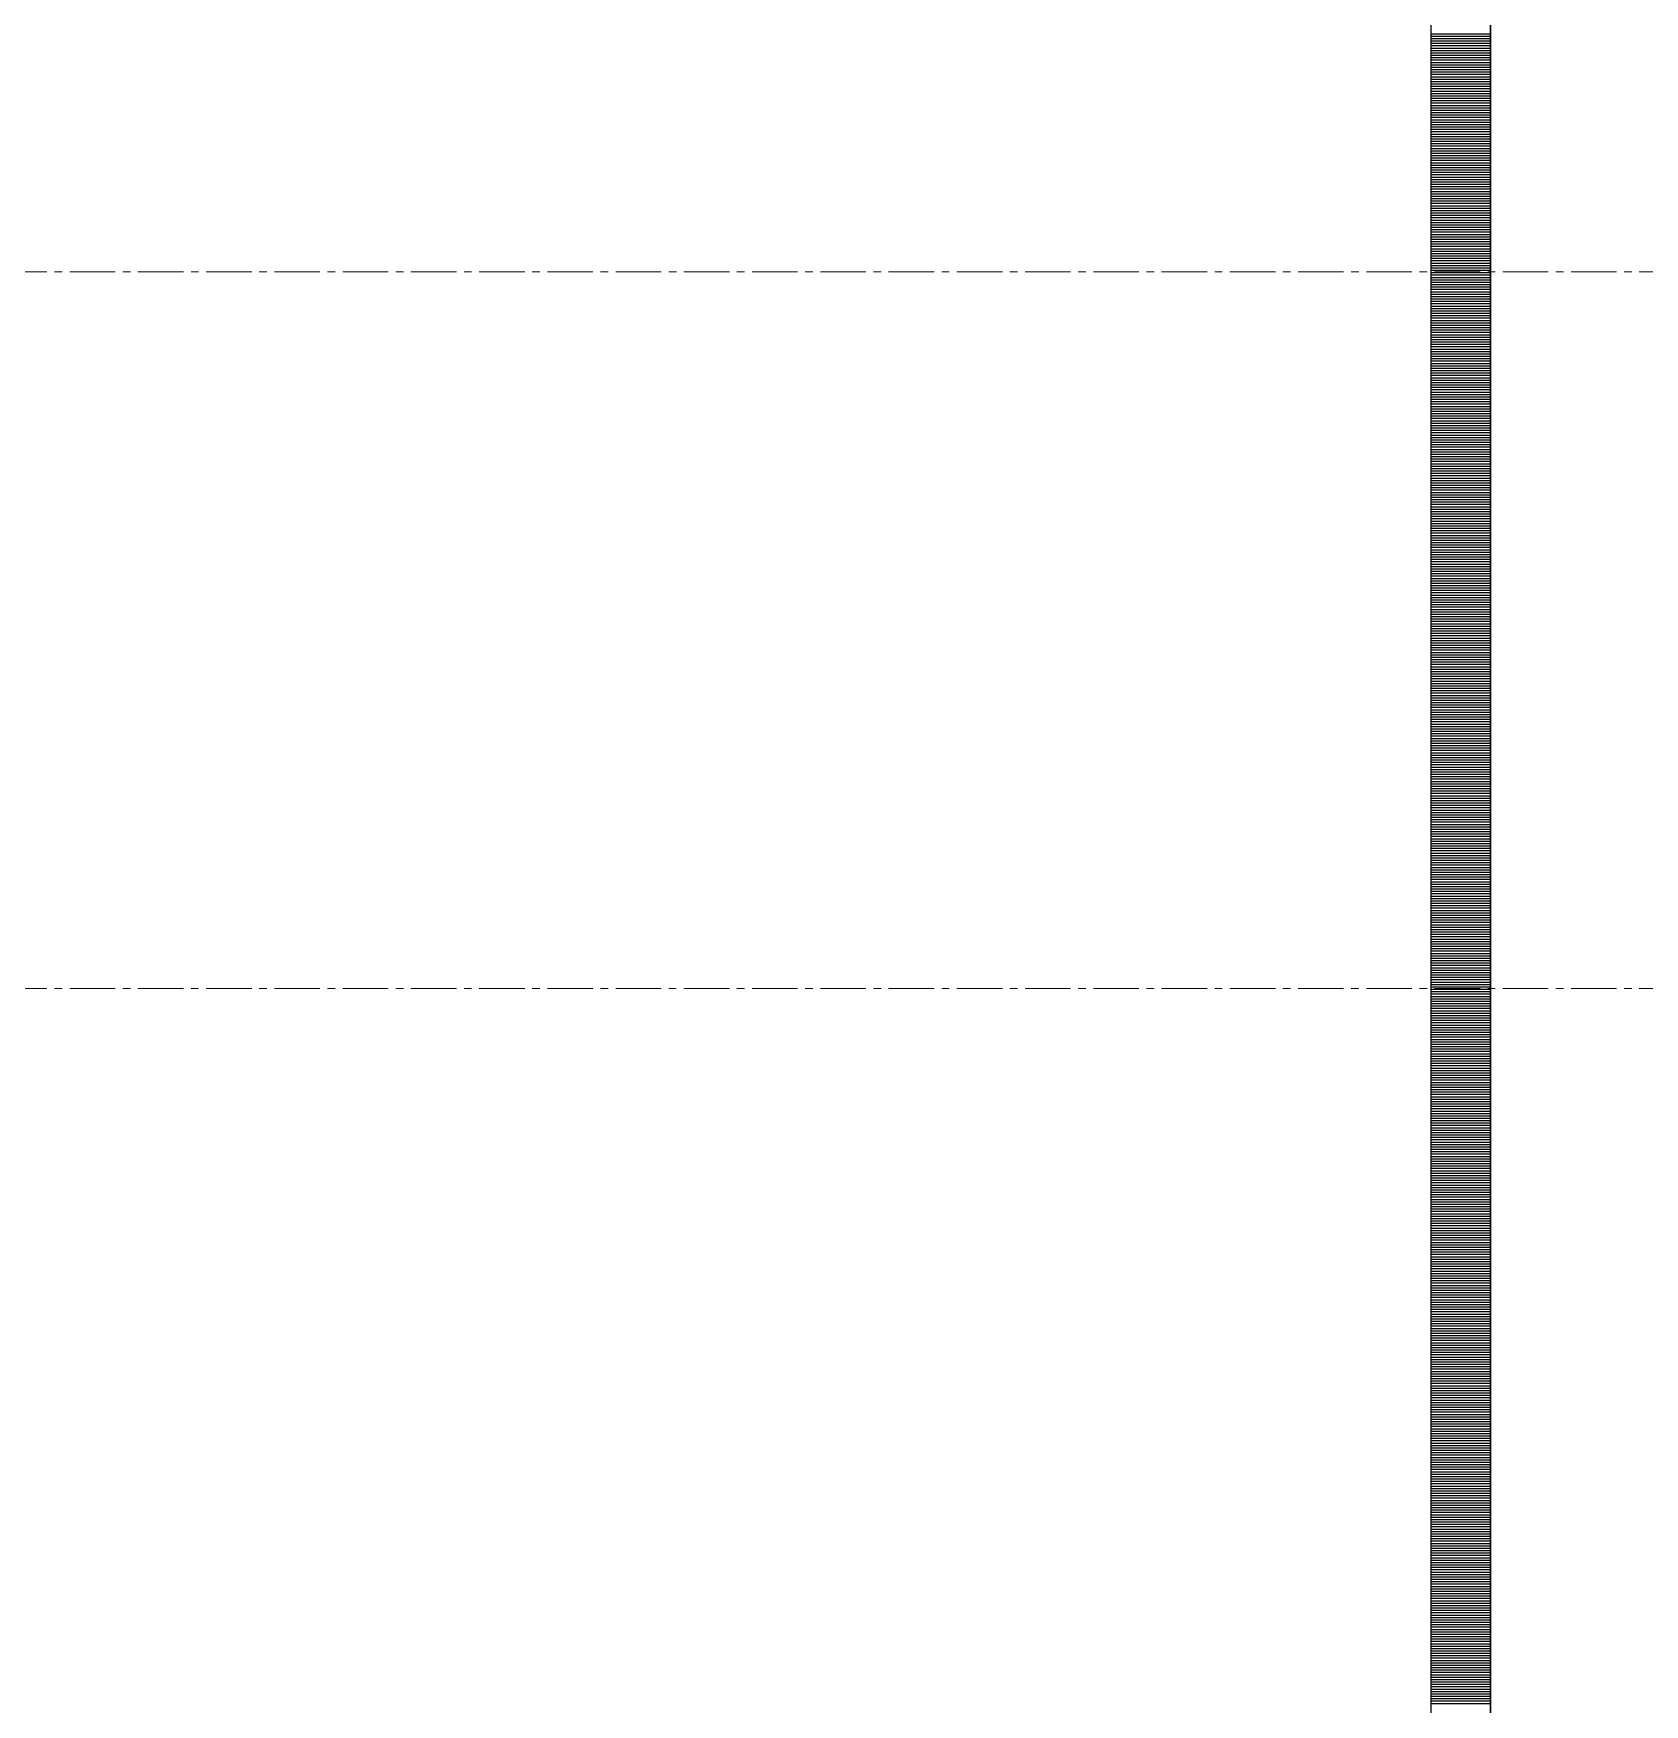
# Model space of a CAD drawing. Header units: millimetres. Extents: x -231292 to 573618, y -153144 to 564035.
# Drawn here: x 7963 to 8638, y 236667 to 237366 of the extents above; entities that cross this region are included whole.
import ezdxf

# ---------------------------------------------------------------- set-up
doc = ezdxf.new("R2010")
doc.units = ezdxf.units.MM
doc.linetypes.add('CENTER2', pattern=[28.575, 19.05, -3.175, 3.175, -3.175])
doc.layers.get('0').update_dxf_attribs({"color": 250})
for name, color, linetype, lineweight in [('АР_Тонкая', 250, 'Continuous', 5), ('АР_Штриховка', 250, 'Continuous', 0), ('РД_Оси_100', 250, 'Continuous', 0)]:
    doc.layers.add(name, color=color, linetype=linetype, lineweight=lineweight)

# ---------------------------------------------------------------- blocks, each defined once
blk = doc.blocks.new('оси_рен')
at = {"layer": 'РД_Оси_100', "color": 251, "linetype": 'CENTER2', "true_color": 0x636466}
for points in [[(1225207.916, 186613.25), (1190197.958, 186613.25), (1189697.958, 186763.25)], [(1225207.916, 186313.25), (1190197.958, 186313.25), (1189697.958, 186163.25)]]:
    blk.add_lwpolyline(points, dxfattribs=at)

msp = doc.modelspace()

# ---------------------------------------------------------------- linework, layer by layer
at = {"layer": 'АР_Тонкая', "color": 18, "linetype": 'Continuous', "lineweight": 25, "true_color": 0x000000}
for p, q in [((8548.243, 263866.253), (8548.243, 187666.253)), ((8573.243, 263866.253), (8573.243, 187666.253)), ((8573.243, 187666.253), (8573.243, 263866.253))]:
    msp.add_line(p, q, dxfattribs=at)
at = {"layer": 'АР_Штриховка', "color": 18, "linetype": 'Continuous', "lineweight": 25, "true_color": 0x000000}
for p, q in [((8548.243, 237366.002), (8573.243, 237366.002)), ((8548.243, 237365.002), (8573.243, 237365.002)), ((8548.243, 237364.002), (8573.243, 237364.002)), ((8548.243, 237363.002), (8573.243, 237363.002)), ((8548.243, 237362.002), (8573.243, 237362.002)), ((8548.243, 237361.002), (8573.243, 237361.002)), ((8548.243, 237360.002), (8573.243, 237360.002)), ((8548.243, 237359.002), (8573.243, 237359.002)), ((8548.243, 237358.002), (8573.243, 237358.002)), ((8548.243, 237357.002), (8573.243, 237357.002)), ((8548.243, 237356.002), (8573.243, 237356.002)), ((8548.243, 237355.002), (8573.243, 237355.002)), ((8548.243, 237354.002), (8573.243, 237354.002)), ((8548.243, 237353.002), (8573.243, 237353.002)), ((8548.243, 237352.002), (8573.243, 237352.002)), ((8548.243, 237351.002), (8573.243, 237351.002)), ((8548.243, 237350.002), (8573.243, 237350.002)), ((8548.243, 237349.002), (8573.243, 237349.002)), ((8548.243, 237348.002), (8573.243, 237348.002)), ((8548.243, 237347.002), (8573.243, 237347.002)), ((8548.243, 237346.002), (8573.243, 237346.002)), ((8548.243, 237345.002), (8573.243, 237345.002)), ((8548.243, 237344.002), (8573.243, 237344.002)), ((8548.243, 237343.002), (8573.243, 237343.002)), ((8548.243, 237342.002), (8573.243, 237342.002)), ((8548.243, 237341.002), (8573.243, 237341.002)), ((8548.243, 237340.002), (8573.243, 237340.002)), ((8548.243, 237339.002), (8573.243, 237339.002)), ((8548.243, 237338.002), (8573.243, 237338.002)), ((8548.243, 237337.002), (8573.243, 237337.002)), ((8548.243, 237336.002), (8573.243, 237336.002)), ((8548.243, 237335.002), (8573.243, 237335.002)), ((8548.243, 237334.002), (8573.243, 237334.002)), ((8548.243, 237333.002), (8573.243, 237333.002)), ((8548.243, 237332.002), (8573.243, 237332.002)), ((8548.243, 237331.002), (8573.243, 237331.002)), ((8548.243, 237330.002), (8573.243, 237330.002)), ((8548.243, 237329.002), (8573.243, 237329.002)), ((8548.243, 237328.002), (8573.243, 237328.002)), ((8548.243, 237327.002), (8573.243, 237327.002)), ((8548.243, 237326.002), (8573.243, 237326.002)), ((8548.243, 237325.002), (8573.243, 237325.002)), ((8548.243, 237324.002), (8573.243, 237324.002)), ((8548.243, 237323.002), (8573.243, 237323.002)), ((8548.243, 237322.002), (8573.243, 237322.002)), ((8548.243, 237321.002), (8573.243, 237321.002)), ((8548.243, 237320.002), (8573.243, 237320.002)), ((8548.243, 237319.002), (8573.243, 237319.002)), ((8548.243, 237318.002), (8573.243, 237318.002)), ((8548.243, 237317.002), (8573.243, 237317.002)), ((8548.243, 237316.002), (8573.243, 237316.002)), ((8548.243, 237315.002), (8573.243, 237315.002)), ((8548.243, 237314.002), (8573.243, 237314.002)), ((8548.243, 237313.002), (8573.243, 237313.002)), ((8548.243, 237312.002), (8573.243, 237312.002)), ((8548.243, 237311.002), (8573.243, 237311.002)), ((8548.243, 237310.002), (8573.243, 237310.002)), ((8548.243, 237309.002), (8573.243, 237309.002)), ((8548.243, 237308.002), (8573.243, 237308.002)), ((8548.243, 237307.002), (8573.243, 237307.002)), ((8548.243, 237306.002), (8573.243, 237306.002)), ((8548.243, 237305.002), (8573.243, 237305.002)), ((8548.243, 237304.002), (8573.243, 237304.002)), ((8548.243, 237303.002), (8573.243, 237303.002)), ((8548.243, 237302.002), (8573.243, 237302.002)), ((8548.243, 237301.002), (8573.243, 237301.002)), ((8548.243, 237300.002), (8573.243, 237300.002)), ((8548.243, 237299.002), (8573.243, 237299.002)), ((8548.243, 237298.002), (8573.243, 237298.002)), ((8548.243, 237297.002), (8573.243, 237297.002)), ((8548.243, 237296.002), (8573.243, 237296.002)), ((8548.243, 237295.002), (8573.243, 237295.002)), ((8548.243, 237294.002), (8573.243, 237294.002)), ((8548.243, 237293.002), (8573.243, 237293.002)), ((8548.243, 237292.002), (8573.243, 237292.002)), ((8548.243, 237291.002), (8573.243, 237291.002)), ((8548.243, 237290.002), (8573.243, 237290.002)), ((8548.243, 237289.002), (8573.243, 237289.002)), ((8548.243, 237288.002), (8573.243, 237288.002)), ((8548.243, 237287.002), (8573.243, 237287.002)), ((8548.243, 237286.002), (8573.243, 237286.002)), ((8548.243, 237285.002), (8573.243, 237285.002)), ((8548.243, 237284.002), (8573.243, 237284.002)), ((8548.243, 237283.002), (8573.243, 237283.002)), ((8548.243, 237282.002), (8573.243, 237282.002)), ((8548.243, 237281.002), (8573.243, 237281.002)), ((8548.243, 237280.002), (8573.243, 237280.002)), ((8548.243, 237279.002), (8573.243, 237279.002)), ((8548.243, 237278.002), (8573.243, 237278.002)), ((8548.243, 237277.002), (8573.243, 237277.002)), ((8548.243, 237276.002), (8573.243, 237276.002)), ((8548.243, 237275.002), (8573.243, 237275.002)), ((8548.243, 237274.002), (8573.243, 237274.002)), ((8548.243, 237273.002), (8573.243, 237273.002)), ((8548.243, 237272.002), (8573.243, 237272.002)), ((8548.243, 237271.002), (8573.243, 237271.002)), ((8548.243, 237270.002), (8573.243, 237270.002)), ((8548.243, 237269.002), (8573.243, 237269.002)), ((8548.243, 237268.002), (8573.243, 237268.002)), ((8548.243, 237267.002), (8573.243, 237267.002)), ((8548.243, 237266.002), (8573.243, 237266.002)), ((8548.243, 237265.002), (8573.243, 237265.002)), ((8548.243, 237264.002), (8573.243, 237264.002)), ((8548.243, 237263.002), (8573.243, 237263.002)), ((8548.243, 237262.002), (8573.243, 237262.002)), ((8548.243, 237261.002), (8573.243, 237261.002)), ((8548.243, 237260.002), (8573.243, 237260.002)), ((8548.243, 237259.002), (8573.243, 237259.002)), ((8548.243, 237258.002), (8573.243, 237258.002)), ((8548.243, 237257.002), (8573.243, 237257.002)), ((8548.243, 237256.002), (8573.243, 237256.002)), ((8548.243, 237255.002), (8573.243, 237255.002)), ((8548.243, 237254.002), (8573.243, 237254.002)), ((8548.243, 237253.002), (8573.243, 237253.002)), ((8548.243, 237252.002), (8573.243, 237252.002)), ((8548.243, 237251.002), (8573.243, 237251.002)), ((8548.243, 237250.002), (8573.243, 237250.002)), ((8548.243, 237249.002), (8573.243, 237249.002)), ((8548.243, 237248.002), (8573.243, 237248.002)), ((8548.243, 237247.002), (8573.243, 237247.002)), ((8548.243, 237246.002), (8573.243, 237246.002)), ((8548.243, 237245.002), (8573.243, 237245.002)), ((8548.243, 237244.002), (8573.243, 237244.002)), ((8548.243, 237243.002), (8573.243, 237243.002)), ((8548.243, 237242.002), (8573.243, 237242.002)), ((8548.243, 237241.002), (8573.243, 237241.002)), ((8548.243, 237240.002), (8573.243, 237240.002)), ((8548.243, 237239.002), (8573.243, 237239.002)), ((8548.243, 237238.002), (8573.243, 237238.002)), ((8548.243, 237237.002), (8573.243, 237237.002)), ((8548.243, 237236.002), (8573.243, 237236.002)), ((8548.243, 237235.002), (8573.243, 237235.002)), ((8548.243, 237234.002), (8573.243, 237234.002)), ((8548.243, 237233.002), (8573.243, 237233.002)), ((8548.243, 237232.002), (8573.243, 237232.002)), ((8548.243, 237231.002), (8573.243, 237231.002)), ((8548.243, 237230.002), (8573.243, 237230.002)), ((8548.243, 237229.002), (8573.243, 237229.002)), ((8548.243, 237228.002), (8573.243, 237228.002)), ((8548.243, 237227.002), (8573.243, 237227.002)), ((8548.243, 237226.002), (8573.243, 237226.002)), ((8548.243, 237225.002), (8573.243, 237225.002)), ((8548.243, 237224.002), (8573.243, 237224.002)), ((8548.243, 237223.002), (8573.243, 237223.002)), ((8548.243, 237222.002), (8573.243, 237222.002)), ((8548.243, 237221.002), (8573.243, 237221.002)), ((8548.243, 237220.002), (8573.243, 237220.002)), ((8548.243, 237219.002), (8573.243, 237219.002)), ((8548.243, 237218.002), (8573.243, 237218.002)), ((8548.243, 237217.002), (8573.243, 237217.002)), ((8548.243, 237216.002), (8573.243, 237216.002)), ((8548.243, 237215.002), (8573.243, 237215.002)), ((8548.243, 237214.002), (8573.243, 237214.002)), ((8548.243, 237213.002), (8573.243, 237213.002)), ((8548.243, 237212.002), (8573.243, 237212.002)), ((8548.243, 237211.002), (8573.243, 237211.002)), ((8548.243, 237210.002), (8573.243, 237210.002)), ((8548.243, 237209.002), (8573.243, 237209.002)), ((8548.243, 237208.002), (8573.243, 237208.002)), ((8548.243, 237207.002), (8573.243, 237207.002)), ((8548.243, 237206.002), (8573.243, 237206.002)), ((8548.243, 237205.002), (8573.243, 237205.002)), ((8548.243, 237204.002), (8573.243, 237204.002)), ((8548.243, 237203.002), (8573.243, 237203.002)), ((8548.243, 237202.002), (8573.243, 237202.002)), ((8548.243, 237201.002), (8573.243, 237201.002)), ((8548.243, 237200.002), (8573.243, 237200.002)), ((8548.243, 237199.002), (8573.243, 237199.002)), ((8548.243, 237198.002), (8573.243, 237198.002)), ((8548.243, 237197.002), (8573.243, 237197.002)), ((8548.243, 237196.002), (8573.243, 237196.002)), ((8548.243, 237195.002), (8573.243, 237195.002)), ((8548.243, 237194.002), (8573.243, 237194.002)), ((8548.243, 237193.002), (8573.243, 237193.002)), ((8548.243, 237192.002), (8573.243, 237192.002)), ((8548.243, 237191.002), (8573.243, 237191.002)), ((8548.243, 237190.002), (8573.243, 237190.002)), ((8548.243, 237189.002), (8573.243, 237189.002)), ((8548.243, 237188.002), (8573.243, 237188.002)), ((8548.243, 237187.002), (8573.243, 237187.002)), ((8548.243, 237186.002), (8573.243, 237186.002)), ((8548.243, 237185.002), (8573.243, 237185.002)), ((8548.243, 237184.002), (8573.243, 237184.002)), ((8548.243, 237183.002), (8573.243, 237183.002)), ((8548.243, 237182.002), (8573.243, 237182.002)), ((8548.243, 237181.002), (8573.243, 237181.002)), ((8548.243, 237180.002), (8573.243, 237180.002)), ((8548.243, 237179.002), (8573.243, 237179.002)), ((8548.243, 237178.002), (8573.243, 237178.002)), ((8548.243, 237177.002), (8573.243, 237177.002)), ((8548.243, 237176.002), (8573.243, 237176.002)), ((8548.243, 237175.002), (8573.243, 237175.002)), ((8548.243, 237174.002), (8573.243, 237174.002)), ((8548.243, 237173.002), (8573.243, 237173.002)), ((8548.243, 237172.002), (8573.243, 237172.002)), ((8548.243, 237171.002), (8573.243, 237171.002)), ((8548.243, 237170.002), (8573.243, 237170.002)), ((8548.243, 237169.002), (8573.243, 237169.002)), ((8548.243, 237168.002), (8573.243, 237168.002)), ((8548.243, 237167.002), (8573.243, 237167.002)), ((8548.243, 237166.002), (8573.243, 237166.002)), ((8548.243, 237165.002), (8573.243, 237165.002)), ((8548.243, 237164.002), (8573.243, 237164.002)), ((8548.243, 237163.002), (8573.243, 237163.002)), ((8548.243, 237162.002), (8573.243, 237162.002)), ((8548.243, 237161.002), (8573.243, 237161.002)), ((8548.243, 237160.002), (8573.243, 237160.002)), ((8548.243, 237159.002), (8573.243, 237159.002)), ((8548.243, 237158.002), (8573.243, 237158.002)), ((8548.243, 237157.002), (8573.243, 237157.002)), ((8548.243, 237156.002), (8573.243, 237156.002)), ((8548.243, 237155.002), (8573.243, 237155.002)), ((8548.243, 237154.002), (8573.243, 237154.002)), ((8548.243, 237153.002), (8573.243, 237153.002)), ((8548.243, 237152.002), (8573.243, 237152.002)), ((8548.243, 237151.002), (8573.243, 237151.002)), ((8548.243, 237150.002), (8573.243, 237150.002)), ((8548.243, 237149.002), (8573.243, 237149.002)), ((8548.243, 237148.002), (8573.243, 237148.002)), ((8548.243, 237147.002), (8573.243, 237147.002)), ((8548.243, 237146.002), (8573.243, 237146.002)), ((8548.243, 237145.002), (8573.243, 237145.002)), ((8548.243, 237144.002), (8573.243, 237144.002)), ((8548.243, 237143.002), (8573.243, 237143.002)), ((8548.243, 237142.002), (8573.243, 237142.002)), ((8548.243, 237141.002), (8573.243, 237141.002)), ((8548.243, 237140.002), (8573.243, 237140.002)), ((8548.243, 237139.002), (8573.243, 237139.002)), ((8548.243, 237138.002), (8573.243, 237138.002)), ((8548.243, 237137.002), (8573.243, 237137.002)), ((8548.243, 237136.002), (8573.243, 237136.002)), ((8548.243, 237135.002), (8573.243, 237135.002)), ((8548.243, 237134.002), (8573.243, 237134.002)), ((8548.243, 237133.002), (8573.243, 237133.002)), ((8548.243, 237132.002), (8573.243, 237132.002)), ((8548.243, 237131.002), (8573.243, 237131.002)), ((8548.243, 237130.002), (8573.243, 237130.002)), ((8548.243, 237129.002), (8573.243, 237129.002)), ((8548.243, 237128.002), (8573.243, 237128.002)), ((8548.243, 237127.002), (8573.243, 237127.002)), ((8548.243, 237126.002), (8573.243, 237126.002)), ((8548.243, 237125.002), (8573.243, 237125.002)), ((8548.243, 237124.002), (8573.243, 237124.002)), ((8548.243, 237123.002), (8573.243, 237123.002)), ((8548.243, 237122.002), (8573.243, 237122.002)), ((8548.243, 237121.002), (8573.243, 237121.002)), ((8548.243, 237120.002), (8573.243, 237120.002)), ((8548.243, 237119.002), (8573.243, 237119.002)), ((8548.243, 237118.002), (8573.243, 237118.002)), ((8548.243, 237117.002), (8573.243, 237117.002)), ((8548.243, 237116.002), (8573.243, 237116.002)), ((8548.243, 237115.002), (8573.243, 237115.002)), ((8548.243, 237114.002), (8573.243, 237114.002)), ((8548.243, 237113.002), (8573.243, 237113.002)), ((8548.243, 237112.002), (8573.243, 237112.002)), ((8548.243, 237111.002), (8573.243, 237111.002)), ((8548.243, 237110.002), (8573.243, 237110.002)), ((8548.243, 237109.002), (8573.243, 237109.002)), ((8548.243, 237108.002), (8573.243, 237108.002)), ((8548.243, 237107.002), (8573.243, 237107.002)), ((8548.243, 237106.002), (8573.243, 237106.002)), ((8548.243, 237105.002), (8573.243, 237105.002)), ((8548.243, 237104.002), (8573.243, 237104.002)), ((8548.243, 237103.002), (8573.243, 237103.002)), ((8548.243, 237102.002), (8573.243, 237102.002)), ((8548.243, 237101.002), (8573.243, 237101.002)), ((8548.243, 237100.002), (8573.243, 237100.002)), ((8548.243, 237099.002), (8573.243, 237099.002)), ((8548.243, 237098.002), (8573.243, 237098.002)), ((8548.243, 237097.002), (8573.243, 237097.002)), ((8548.243, 237096.002), (8573.243, 237096.002)), ((8548.243, 237095.002), (8573.243, 237095.002)), ((8548.243, 237094.002), (8573.243, 237094.002)), ((8548.243, 237093.002), (8573.243, 237093.002)), ((8548.243, 237092.002), (8573.243, 237092.002)), ((8548.243, 237091.002), (8573.243, 237091.002)), ((8548.243, 237090.002), (8573.243, 237090.002)), ((8548.243, 237089.002), (8573.243, 237089.002)), ((8548.243, 237088.002), (8573.243, 237088.002)), ((8548.243, 237087.002), (8573.243, 237087.002)), ((8548.243, 237086.002), (8573.243, 237086.002)), ((8548.243, 237085.002), (8573.243, 237085.002)), ((8548.243, 237084.002), (8573.243, 237084.002)), ((8548.243, 237083.002), (8573.243, 237083.002)), ((8548.243, 237082.002), (8573.243, 237082.002)), ((8548.243, 237081.002), (8573.243, 237081.002)), ((8548.243, 237080.002), (8573.243, 237080.002)), ((8548.243, 237079.002), (8573.243, 237079.002)), ((8548.243, 237078.002), (8573.243, 237078.002)), ((8548.243, 237077.002), (8573.243, 237077.002)), ((8548.243, 237076.002), (8573.243, 237076.002)), ((8548.243, 237075.002), (8573.243, 237075.002)), ((8548.243, 237074.002), (8573.243, 237074.002)), ((8548.243, 237073.002), (8573.243, 237073.002)), ((8548.243, 237072.002), (8573.243, 237072.002)), ((8548.243, 237071.002), (8573.243, 237071.002)), ((8548.243, 237070.002), (8573.243, 237070.002)), ((8548.243, 237069.002), (8573.243, 237069.002)), ((8548.243, 237068.002), (8573.243, 237068.002)), ((8548.243, 237067.002), (8573.243, 237067.002)), ((8548.243, 237066.002), (8573.243, 237066.002)), ((8548.243, 237065.002), (8573.243, 237065.002)), ((8548.243, 237064.002), (8573.243, 237064.002)), ((8548.243, 237063.002), (8573.243, 237063.002)), ((8548.243, 237062.002), (8573.243, 237062.002)), ((8548.243, 237061.002), (8573.243, 237061.002)), ((8548.243, 237060.002), (8573.243, 237060.002)), ((8548.243, 237059.002), (8573.243, 237059.002)), ((8548.243, 237058.002), (8573.243, 237058.002)), ((8548.243, 237057.002), (8573.243, 237057.002)), ((8548.243, 237056.002), (8573.243, 237056.002)), ((8548.243, 237055.002), (8573.243, 237055.002)), ((8548.243, 237054.002), (8573.243, 237054.002)), ((8548.243, 237053.002), (8573.243, 237053.002)), ((8548.243, 237052.002), (8573.243, 237052.002)), ((8548.243, 237051.002), (8573.243, 237051.002)), ((8548.243, 237050.002), (8573.243, 237050.002)), ((8548.243, 237049.002), (8573.243, 237049.002)), ((8548.243, 237048.002), (8573.243, 237048.002)), ((8548.243, 237047.002), (8573.243, 237047.002)), ((8548.243, 237046.002), (8573.243, 237046.002)), ((8548.243, 237045.002), (8573.243, 237045.002)), ((8548.243, 237044.002), (8573.243, 237044.002)), ((8548.243, 237043.002), (8573.243, 237043.002)), ((8548.243, 237042.002), (8573.243, 237042.002)), ((8548.243, 237041.002), (8573.243, 237041.002)), ((8548.243, 237040.002), (8573.243, 237040.002)), ((8548.243, 237039.002), (8573.243, 237039.002)), ((8548.243, 237038.002), (8573.243, 237038.002)), ((8548.243, 237037.002), (8573.243, 237037.002)), ((8548.243, 237036.002), (8573.243, 237036.002)), ((8548.243, 237035.002), (8573.243, 237035.002)), ((8548.243, 237034.002), (8573.243, 237034.002)), ((8548.243, 237033.002), (8573.243, 237033.002)), ((8548.243, 237032.002), (8573.243, 237032.002)), ((8548.243, 237031.002), (8573.243, 237031.002)), ((8548.243, 237030.002), (8573.243, 237030.002)), ((8548.243, 237029.002), (8573.243, 237029.002)), ((8548.243, 237028.002), (8573.243, 237028.002)), ((8548.243, 237027.002), (8573.243, 237027.002)), ((8548.243, 237026.002), (8573.243, 237026.002)), ((8548.243, 237025.002), (8573.243, 237025.002)), ((8548.243, 237024.002), (8573.243, 237024.002)), ((8548.243, 237023.002), (8573.243, 237023.002)), ((8548.243, 237022.002), (8573.243, 237022.002)), ((8548.243, 237021.002), (8573.243, 237021.002)), ((8548.243, 237020.002), (8573.243, 237020.002)), ((8548.243, 237019.002), (8573.243, 237019.002)), ((8548.243, 237018.002), (8573.243, 237018.002)), ((8548.243, 237017.002), (8573.243, 237017.002)), ((8548.243, 237016.002), (8573.243, 237016.002)), ((8548.243, 237015.002), (8573.243, 237015.002)), ((8548.243, 237014.002), (8573.243, 237014.002)), ((8548.243, 237013.002), (8573.243, 237013.002)), ((8548.243, 237012.002), (8573.243, 237012.002)), ((8548.243, 237011.002), (8573.243, 237011.002)), ((8548.243, 237010.002), (8573.243, 237010.002)), ((8548.243, 237009.002), (8573.243, 237009.002)), ((8548.243, 237008.002), (8573.243, 237008.002)), ((8548.243, 237007.002), (8573.243, 237007.002)), ((8548.243, 237006.002), (8573.243, 237006.002)), ((8548.243, 237005.002), (8573.243, 237005.002)), ((8548.243, 237004.002), (8573.243, 237004.002)), ((8548.243, 237003.002), (8573.243, 237003.002)), ((8548.243, 237002.002), (8573.243, 237002.002)), ((8548.243, 237001.002), (8573.243, 237001.002)), ((8548.243, 237000.002), (8573.243, 237000.002)), ((8548.243, 236999.002), (8573.243, 236999.002)), ((8548.243, 236998.002), (8573.243, 236998.002)), ((8548.243, 236997.002), (8573.243, 236997.002)), ((8548.243, 236996.002), (8573.243, 236996.002)), ((8548.243, 236995.002), (8573.243, 236995.002)), ((8548.243, 236994.002), (8573.243, 236994.002)), ((8548.243, 236993.002), (8573.243, 236993.002)), ((8548.243, 236992.002), (8573.243, 236992.002)), ((8548.243, 236991.002), (8573.243, 236991.002)), ((8548.243, 236990.002), (8573.243, 236990.002)), ((8548.243, 236989.002), (8573.243, 236989.002)), ((8548.243, 236988.002), (8573.243, 236988.002)), ((8548.243, 236987.002), (8573.243, 236987.002)), ((8548.243, 236986.002), (8573.243, 236986.002)), ((8548.243, 236985.002), (8573.243, 236985.002)), ((8548.243, 236984.002), (8573.243, 236984.002)), ((8548.243, 236983.002), (8573.243, 236983.002)), ((8548.243, 236982.002), (8573.243, 236982.002)), ((8548.243, 236981.002), (8573.243, 236981.002)), ((8548.243, 236980.002), (8573.243, 236980.002)), ((8548.243, 236979.002), (8573.243, 236979.002)), ((8548.243, 236978.002), (8573.243, 236978.002)), ((8548.243, 236977.002), (8573.243, 236977.002)), ((8548.243, 236976.002), (8573.243, 236976.002)), ((8548.243, 236975.002), (8573.243, 236975.002)), ((8548.243, 236974.002), (8573.243, 236974.002)), ((8548.243, 236973.002), (8573.243, 236973.002)), ((8548.243, 236972.002), (8573.243, 236972.002)), ((8548.243, 236971.002), (8573.243, 236971.002)), ((8548.243, 236970.002), (8573.243, 236970.002)), ((8548.243, 236969.002), (8573.243, 236969.002)), ((8548.243, 236968.002), (8573.243, 236968.002)), ((8548.243, 236967.002), (8573.243, 236967.002)), ((8548.243, 236966.002), (8573.243, 236966.002)), ((8548.243, 236965.002), (8573.243, 236965.002)), ((8548.243, 236964.002), (8573.243, 236964.002)), ((8548.243, 236963.002), (8573.243, 236963.002)), ((8548.243, 236962.002), (8573.243, 236962.002)), ((8548.243, 236961.002), (8573.243, 236961.002)), ((8548.243, 236960.002), (8573.243, 236960.002)), ((8548.243, 236959.002), (8573.243, 236959.002)), ((8548.243, 236958.002), (8573.243, 236958.002)), ((8548.243, 236957.002), (8573.243, 236957.002)), ((8548.243, 236956.002), (8573.243, 236956.002)), ((8548.243, 236955.002), (8573.243, 236955.002)), ((8548.243, 236954.002), (8573.243, 236954.002)), ((8548.243, 236953.002), (8573.243, 236953.002)), ((8548.243, 236952.002), (8573.243, 236952.002)), ((8548.243, 236951.002), (8573.243, 236951.002)), ((8548.243, 236950.002), (8573.243, 236950.002)), ((8548.243, 236949.002), (8573.243, 236949.002)), ((8548.243, 236948.002), (8573.243, 236948.002)), ((8548.243, 236947.002), (8573.243, 236947.002)), ((8548.243, 236946.002), (8573.243, 236946.002)), ((8548.243, 236945.002), (8573.243, 236945.002)), ((8548.243, 236944.002), (8573.243, 236944.002)), ((8548.243, 236943.002), (8573.243, 236943.002)), ((8548.243, 236942.002), (8573.243, 236942.002)), ((8548.243, 236941.002), (8573.243, 236941.002)), ((8548.243, 236940.002), (8573.243, 236940.002)), ((8548.243, 236939.002), (8573.243, 236939.002)), ((8548.243, 236938.002), (8573.243, 236938.002)), ((8548.243, 236937.002), (8573.243, 236937.002)), ((8548.243, 236936.002), (8573.243, 236936.002)), ((8548.243, 236935.002), (8573.243, 236935.002)), ((8548.243, 236934.002), (8573.243, 236934.002)), ((8548.243, 236933.002), (8573.243, 236933.002)), ((8548.243, 236932.002), (8573.243, 236932.002)), ((8548.243, 236931.002), (8573.243, 236931.002)), ((8548.243, 236930.002), (8573.243, 236930.002)), ((8548.243, 236929.002), (8573.243, 236929.002)), ((8548.243, 236928.002), (8573.243, 236928.002)), ((8548.243, 236927.002), (8573.243, 236927.002)), ((8548.243, 236926.002), (8573.243, 236926.002)), ((8548.243, 236925.002), (8573.243, 236925.002)), ((8548.243, 236924.002), (8573.243, 236924.002)), ((8548.243, 236923.002), (8573.243, 236923.002)), ((8548.243, 236922.002), (8573.243, 236922.002)), ((8548.243, 236921.002), (8573.243, 236921.002)), ((8548.243, 236920.002), (8573.243, 236920.002)), ((8548.243, 236919.002), (8573.243, 236919.002)), ((8548.243, 236918.002), (8573.243, 236918.002)), ((8548.243, 236917.002), (8573.243, 236917.002)), ((8548.243, 236916.002), (8573.243, 236916.002)), ((8548.243, 236915.002), (8573.243, 236915.002)), ((8548.243, 236914.002), (8573.243, 236914.002)), ((8548.243, 236913.002), (8573.243, 236913.002)), ((8548.243, 236912.002), (8573.243, 236912.002)), ((8548.243, 236911.002), (8573.243, 236911.002)), ((8548.243, 236910.002), (8573.243, 236910.002)), ((8548.243, 236909.002), (8573.243, 236909.002)), ((8548.243, 236908.002), (8573.243, 236908.002)), ((8548.243, 236907.002), (8573.243, 236907.002)), ((8548.243, 236906.002), (8573.243, 236906.002)), ((8548.243, 236905.002), (8573.243, 236905.002)), ((8548.243, 236904.002), (8573.243, 236904.002)), ((8548.243, 236903.002), (8573.243, 236903.002)), ((8548.243, 236902.002), (8573.243, 236902.002)), ((8548.243, 236901.002), (8573.243, 236901.002)), ((8548.243, 236900.002), (8573.243, 236900.002)), ((8548.243, 236899.002), (8573.243, 236899.002)), ((8548.243, 236898.002), (8573.243, 236898.002)), ((8548.243, 236897.002), (8573.243, 236897.002)), ((8548.243, 236896.002), (8573.243, 236896.002)), ((8548.243, 236895.002), (8573.243, 236895.002)), ((8548.243, 236894.002), (8573.243, 236894.002)), ((8548.243, 236893.002), (8573.243, 236893.002)), ((8548.243, 236892.002), (8573.243, 236892.002)), ((8548.243, 236891.002), (8573.243, 236891.002)), ((8548.243, 236890.002), (8573.243, 236890.002)), ((8548.243, 236889.002), (8573.243, 236889.002)), ((8548.243, 236888.002), (8573.243, 236888.002)), ((8548.243, 236887.002), (8573.243, 236887.002)), ((8548.243, 236886.002), (8573.243, 236886.002)), ((8548.243, 236885.002), (8573.243, 236885.002)), ((8548.243, 236884.002), (8573.243, 236884.002)), ((8548.243, 236883.002), (8573.243, 236883.002)), ((8548.243, 236882.002), (8573.243, 236882.002)), ((8548.243, 236881.002), (8573.243, 236881.002)), ((8548.243, 236880.002), (8573.243, 236880.002)), ((8548.243, 236879.002), (8573.243, 236879.002)), ((8548.243, 236878.002), (8573.243, 236878.002)), ((8548.243, 236877.002), (8573.243, 236877.002)), ((8548.243, 236876.002), (8573.243, 236876.002)), ((8548.243, 236875.002), (8573.243, 236875.002)), ((8548.243, 236874.002), (8573.243, 236874.002)), ((8548.243, 236873.002), (8573.243, 236873.002)), ((8548.243, 236872.002), (8573.243, 236872.002)), ((8548.243, 236871.002), (8573.243, 236871.002)), ((8548.243, 236870.002), (8573.243, 236870.002)), ((8548.243, 236869.002), (8573.243, 236869.002)), ((8548.243, 236868.002), (8573.243, 236868.002)), ((8548.243, 236867.002), (8573.243, 236867.002)), ((8548.243, 236866.002), (8573.243, 236866.002)), ((8548.243, 236865.002), (8573.243, 236865.002)), ((8548.243, 236864.002), (8573.243, 236864.002)), ((8548.243, 236863.002), (8573.243, 236863.002)), ((8548.243, 236862.002), (8573.243, 236862.002)), ((8548.243, 236861.002), (8573.243, 236861.002)), ((8548.243, 236860.002), (8573.243, 236860.002)), ((8548.243, 236859.002), (8573.243, 236859.002)), ((8548.243, 236858.002), (8573.243, 236858.002)), ((8548.243, 236857.002), (8573.243, 236857.002)), ((8548.243, 236856.002), (8573.243, 236856.002)), ((8548.243, 236855.002), (8573.243, 236855.002)), ((8548.243, 236854.002), (8573.243, 236854.002)), ((8548.243, 236853.002), (8573.243, 236853.002)), ((8548.243, 236852.002), (8573.243, 236852.002)), ((8548.243, 236851.002), (8573.243, 236851.002)), ((8548.243, 236850.002), (8573.243, 236850.002)), ((8548.243, 236849.002), (8573.243, 236849.002)), ((8548.243, 236848.002), (8573.243, 236848.002)), ((8548.243, 236847.002), (8573.243, 236847.002)), ((8548.243, 236846.002), (8573.243, 236846.002)), ((8548.243, 236845.002), (8573.243, 236845.002)), ((8548.243, 236844.002), (8573.243, 236844.002)), ((8548.243, 236843.002), (8573.243, 236843.002)), ((8548.243, 236842.002), (8573.243, 236842.002)), ((8548.243, 236841.002), (8573.243, 236841.002)), ((8548.243, 236840.002), (8573.243, 236840.002)), ((8548.243, 236839.002), (8573.243, 236839.002)), ((8548.243, 236838.002), (8573.243, 236838.002)), ((8548.243, 236837.002), (8573.243, 236837.002)), ((8548.243, 236836.002), (8573.243, 236836.002)), ((8548.243, 236835.002), (8573.243, 236835.002)), ((8548.243, 236834.002), (8573.243, 236834.002)), ((8548.243, 236833.002), (8573.243, 236833.002)), ((8548.243, 236832.002), (8573.243, 236832.002)), ((8548.243, 236831.002), (8573.243, 236831.002)), ((8548.243, 236830.002), (8573.243, 236830.002)), ((8548.243, 236829.002), (8573.243, 236829.002)), ((8548.243, 236828.002), (8573.243, 236828.002)), ((8548.243, 236827.002), (8573.243, 236827.002)), ((8548.243, 236826.002), (8573.243, 236826.002)), ((8548.243, 236825.002), (8573.243, 236825.002)), ((8548.243, 236824.002), (8573.243, 236824.002)), ((8548.243, 236823.002), (8573.243, 236823.002)), ((8548.243, 236822.002), (8573.243, 236822.002)), ((8548.243, 236821.002), (8573.243, 236821.002)), ((8548.243, 236820.002), (8573.243, 236820.002)), ((8548.243, 236819.002), (8573.243, 236819.002)), ((8548.243, 236818.002), (8573.243, 236818.002)), ((8548.243, 236817.002), (8573.243, 236817.002)), ((8548.243, 236816.002), (8573.243, 236816.002)), ((8548.243, 236815.002), (8573.243, 236815.002)), ((8548.243, 236814.002), (8573.243, 236814.002)), ((8548.243, 236813.002), (8573.243, 236813.002)), ((8548.243, 236812.002), (8573.243, 236812.002)), ((8548.243, 236811.002), (8573.243, 236811.002)), ((8548.243, 236810.002), (8573.243, 236810.002)), ((8548.243, 236809.002), (8573.243, 236809.002)), ((8548.243, 236808.002), (8573.243, 236808.002)), ((8548.243, 236807.002), (8573.243, 236807.002)), ((8548.243, 236806.002), (8573.243, 236806.002)), ((8548.243, 236805.002), (8573.243, 236805.002)), ((8548.243, 236804.002), (8573.243, 236804.002)), ((8548.243, 236803.002), (8573.243, 236803.002)), ((8548.243, 236802.002), (8573.243, 236802.002)), ((8548.243, 236801.002), (8573.243, 236801.002)), ((8548.243, 236800.002), (8573.243, 236800.002)), ((8548.243, 236799.002), (8573.243, 236799.002)), ((8548.243, 236798.002), (8573.243, 236798.002)), ((8548.243, 236797.002), (8573.243, 236797.002)), ((8548.243, 236796.002), (8573.243, 236796.002)), ((8548.243, 236795.002), (8573.243, 236795.002)), ((8548.243, 236794.002), (8573.243, 236794.002)), ((8548.243, 236793.002), (8573.243, 236793.002)), ((8548.243, 236792.002), (8573.243, 236792.002)), ((8548.243, 236791.002), (8573.243, 236791.002)), ((8548.243, 236790.002), (8573.243, 236790.002)), ((8548.243, 236789.002), (8573.243, 236789.002)), ((8548.243, 236788.002), (8573.243, 236788.002)), ((8548.243, 236787.002), (8573.243, 236787.002)), ((8548.243, 236786.002), (8573.243, 236786.002)), ((8548.243, 236785.002), (8573.243, 236785.002)), ((8548.243, 236784.002), (8573.243, 236784.002)), ((8548.243, 236783.002), (8573.243, 236783.002)), ((8548.243, 236782.002), (8573.243, 236782.002)), ((8548.243, 236781.002), (8573.243, 236781.002)), ((8548.243, 236780.002), (8573.243, 236780.002)), ((8548.243, 236779.002), (8573.243, 236779.002)), ((8548.243, 236778.002), (8573.243, 236778.002)), ((8548.243, 236777.002), (8573.243, 236777.002)), ((8548.243, 236776.002), (8573.243, 236776.002)), ((8548.243, 236775.002), (8573.243, 236775.002)), ((8548.243, 236774.002), (8573.243, 236774.002)), ((8548.243, 236773.002), (8573.243, 236773.002)), ((8548.243, 236772.002), (8573.243, 236772.002)), ((8548.243, 236771.002), (8573.243, 236771.002)), ((8548.243, 236770.002), (8573.243, 236770.002)), ((8548.243, 236769.002), (8573.243, 236769.002)), ((8548.243, 236768.002), (8573.243, 236768.002)), ((8548.243, 236767.002), (8573.243, 236767.002)), ((8548.243, 236766.002), (8573.243, 236766.002)), ((8548.243, 236765.002), (8573.243, 236765.002)), ((8548.243, 236764.002), (8573.243, 236764.002)), ((8548.243, 236763.002), (8573.243, 236763.002)), ((8548.243, 236762.002), (8573.243, 236762.002)), ((8548.243, 236761.002), (8573.243, 236761.002)), ((8548.243, 236760.002), (8573.243, 236760.002)), ((8548.243, 236759.002), (8573.243, 236759.002)), ((8548.243, 236758.002), (8573.243, 236758.002)), ((8548.243, 236757.002), (8573.243, 236757.002)), ((8548.243, 236756.002), (8573.243, 236756.002)), ((8548.243, 236755.002), (8573.243, 236755.002)), ((8548.243, 236754.002), (8573.243, 236754.002)), ((8548.243, 236753.002), (8573.243, 236753.002)), ((8548.243, 236752.002), (8573.243, 236752.002)), ((8548.243, 236751.002), (8573.243, 236751.002)), ((8548.243, 236750.002), (8573.243, 236750.002)), ((8548.243, 236749.002), (8573.243, 236749.002)), ((8548.243, 236748.002), (8573.243, 236748.002)), ((8548.243, 236747.002), (8573.243, 236747.002)), ((8548.243, 236746.002), (8573.243, 236746.002)), ((8548.243, 236745.002), (8573.243, 236745.002)), ((8548.243, 236744.002), (8573.243, 236744.002)), ((8548.243, 236743.002), (8573.243, 236743.002)), ((8548.243, 236742.002), (8573.243, 236742.002)), ((8548.243, 236741.002), (8573.243, 236741.002)), ((8548.243, 236740.002), (8573.243, 236740.002)), ((8548.243, 236739.002), (8573.243, 236739.002)), ((8548.243, 236738.002), (8573.243, 236738.002)), ((8548.243, 236737.002), (8573.243, 236737.002)), ((8548.243, 236736.002), (8573.243, 236736.002)), ((8548.243, 236735.002), (8573.243, 236735.002)), ((8548.243, 236734.002), (8573.243, 236734.002)), ((8548.243, 236733.002), (8573.243, 236733.002)), ((8548.243, 236732.002), (8573.243, 236732.002)), ((8548.243, 236731.002), (8573.243, 236731.002)), ((8548.243, 236730.002), (8573.243, 236730.002)), ((8548.243, 236729.002), (8573.243, 236729.002)), ((8548.243, 236728.002), (8573.243, 236728.002)), ((8548.243, 236727.002), (8573.243, 236727.002)), ((8548.243, 236726.002), (8573.243, 236726.002)), ((8548.243, 236725.002), (8573.243, 236725.002)), ((8548.243, 236724.002), (8573.243, 236724.002)), ((8548.243, 236723.002), (8573.243, 236723.002)), ((8548.243, 236722.002), (8573.243, 236722.002)), ((8548.243, 236721.002), (8573.243, 236721.002)), ((8548.243, 236720.002), (8573.243, 236720.002)), ((8548.243, 236719.002), (8573.243, 236719.002)), ((8548.243, 236718.002), (8573.243, 236718.002)), ((8548.243, 236717.002), (8573.243, 236717.002)), ((8548.243, 236716.002), (8573.243, 236716.002)), ((8548.243, 236715.002), (8573.243, 236715.002)), ((8548.243, 236714.002), (8573.243, 236714.002)), ((8548.243, 236713.002), (8573.243, 236713.002)), ((8548.243, 236712.002), (8573.243, 236712.002)), ((8548.243, 236711.002), (8573.243, 236711.002)), ((8548.243, 236710.002), (8573.243, 236710.002)), ((8548.243, 236709.002), (8573.243, 236709.002)), ((8548.243, 236708.002), (8573.243, 236708.002)), ((8548.243, 236707.002), (8573.243, 236707.002)), ((8548.243, 236706.002), (8573.243, 236706.002)), ((8548.243, 236705.002), (8573.243, 236705.002)), ((8548.243, 236704.002), (8573.243, 236704.002)), ((8548.243, 236703.002), (8573.243, 236703.002)), ((8548.243, 236702.002), (8573.243, 236702.002)), ((8548.243, 236701.002), (8573.243, 236701.002)), ((8548.243, 236700.002), (8573.243, 236700.002)), ((8548.243, 236699.002), (8573.243, 236699.002)), ((8548.243, 236698.002), (8573.243, 236698.002)), ((8548.243, 236697.002), (8573.243, 236697.002)), ((8548.243, 236696.002), (8573.243, 236696.002)), ((8548.243, 236695.002), (8573.243, 236695.002)), ((8548.243, 236694.002), (8573.243, 236694.002)), ((8548.243, 236693.002), (8573.243, 236693.002)), ((8548.243, 236692.002), (8573.243, 236692.002)), ((8548.243, 236691.002), (8573.243, 236691.002)), ((8548.243, 236690.002), (8573.243, 236690.002)), ((8548.243, 236689.002), (8573.243, 236689.002)), ((8548.243, 236688.002), (8573.243, 236688.002)), ((8548.243, 236687.002), (8573.243, 236687.002)), ((8548.243, 236686.002), (8573.243, 236686.002)), ((8548.243, 236685.002), (8573.243, 236685.002)), ((8548.243, 236684.002), (8573.243, 236684.002)), ((8548.243, 236683.002), (8573.243, 236683.002)), ((8548.243, 236682.002), (8573.243, 236682.002)), ((8548.243, 236681.002), (8573.243, 236681.002)), ((8548.243, 236680.002), (8573.243, 236680.002)), ((8548.243, 236679.002), (8573.243, 236679.002)), ((8548.243, 236678.002), (8573.243, 236678.002)), ((8548.243, 236677.002), (8573.243, 236677.002)), ((8548.243, 236676.002), (8573.243, 236676.002)), ((8548.243, 236675.002), (8573.243, 236675.002)), ((8548.243, 236674.002), (8573.243, 236674.002)), ((8548.243, 236673.002), (8573.243, 236673.002)), ((8548.243, 236672.002), (8573.243, 236672.002)), ((8548.243, 236671.002), (8573.243, 236671.002)), ((8548.243, 236670.002), (8573.243, 236670.002)), ((8548.243, 236669.002), (8573.243, 236669.002)), ((8548.243, 236668.002), (8573.243, 236668.002)), ((8548.243, 236667.002), (8573.243, 236667.002))]:
    msp.add_line(p, q, dxfattribs=at)

# ---------------------------------------------------------------- block references
at = {"rotation": 359.999868838025}
msp.add_blockref('оси_рен', (-1186750.035, 50655.808), dxfattribs=at)

doc.saveas('drawing.dxf')
